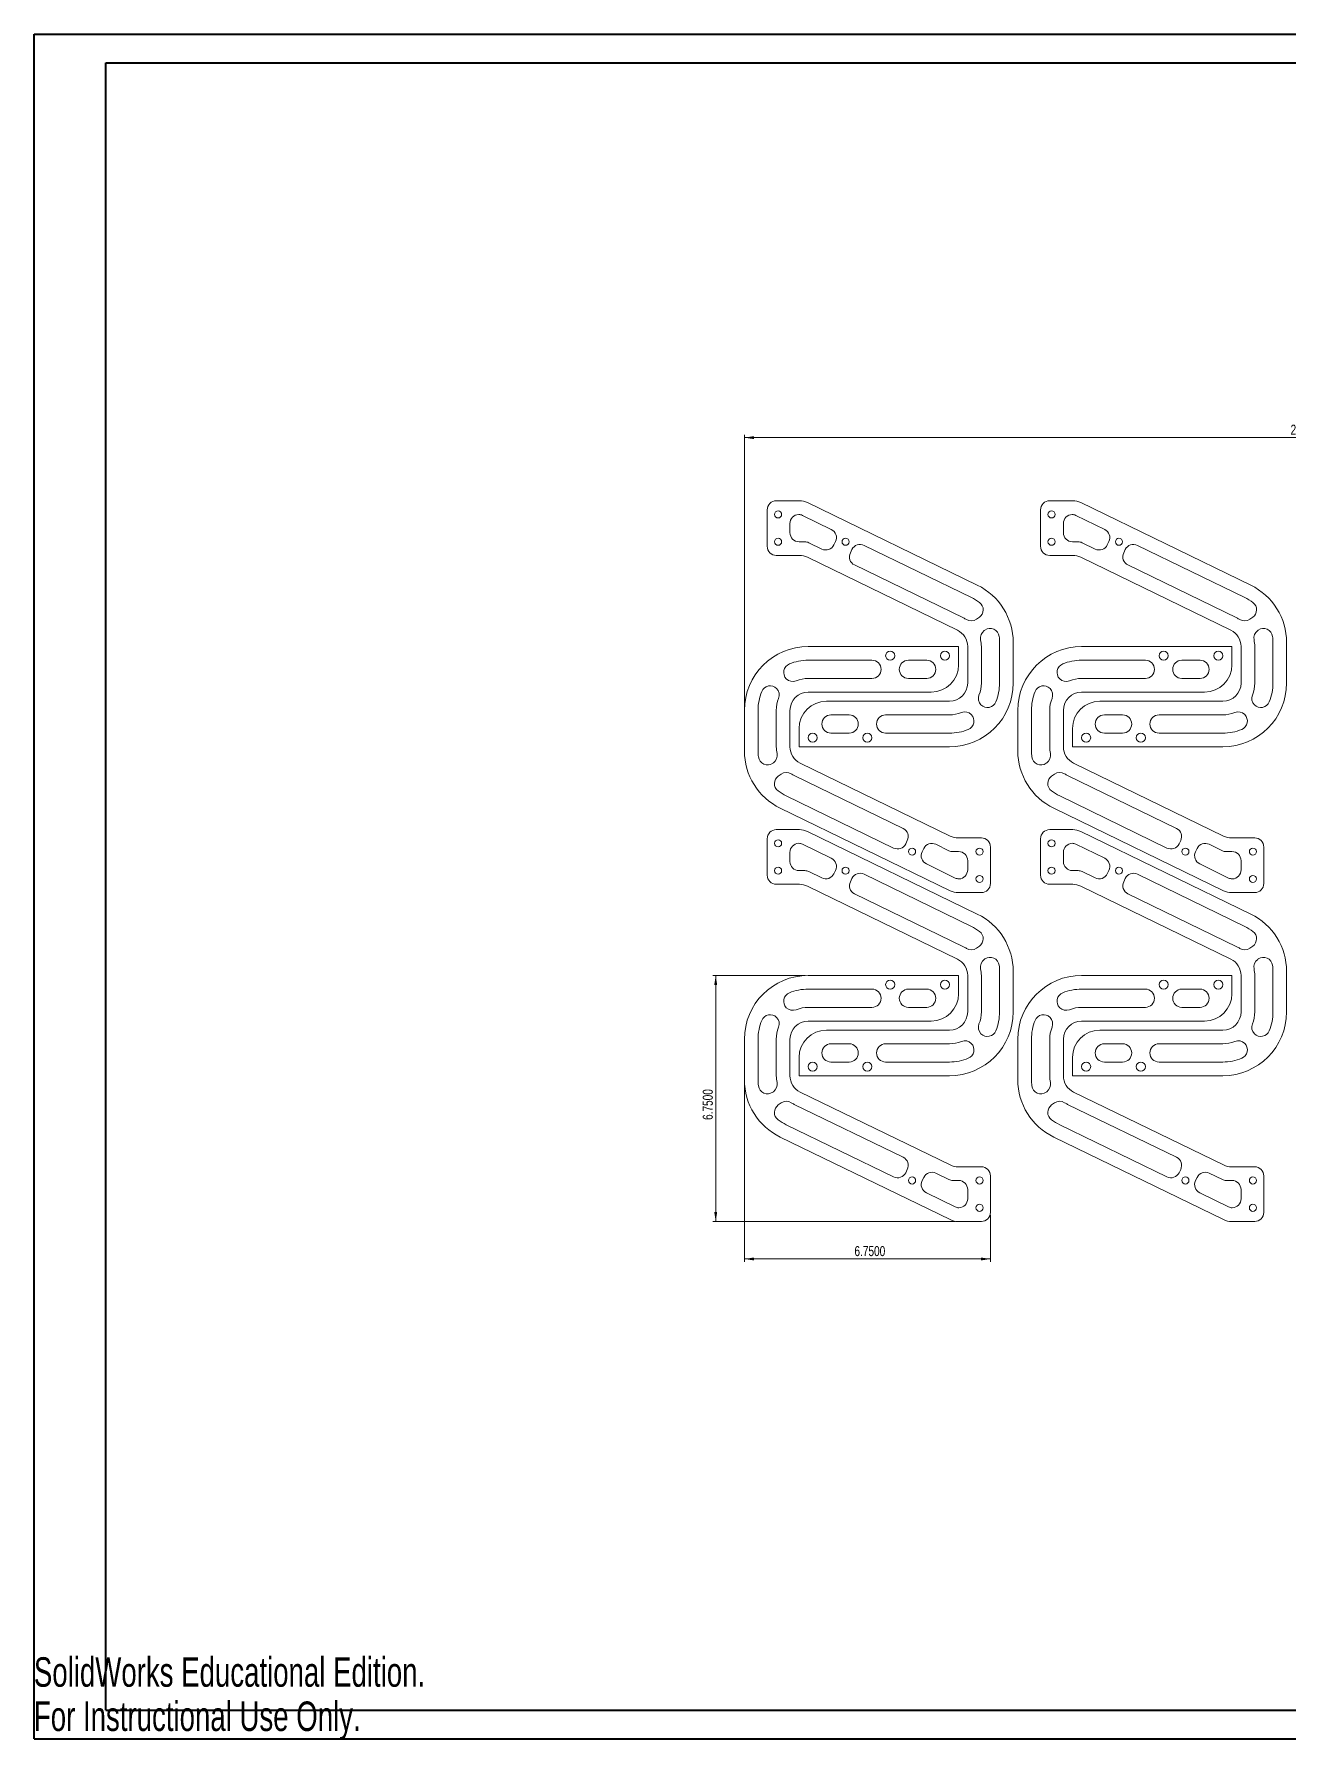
# Model space of a CAD drawing. Header units: inches. Extents: x 0 to 33.1, y 0 to 23.4.
# Drawn here: x 0 to 17.22, y -0.01 to 23.39 of the extents above; entities that cross this region are included whole.
import ezdxf

# ---------------------------------------------------------------- set-up
doc = ezdxf.new("R2010")
doc.units = ezdxf.units.IN
doc.header["$MEASUREMENT"] = 0
doc.styles.add('SLDTEXTSTYLE0', font='TXT', dxfattribs={"width": 0.75})
doc.styles.add('SLDTEXTSTYLE2', font='TXT', dxfattribs={"width": 0.7})
doc.dimstyles.new('SLDDIMSTYLE0', dxfattribs={"dimtxt": 0.137795, "dimasz": 0.13, "dimexe": 0, "dimexo": 0.0625, "dimgap": 0.034449, "dimtad": 1, "dimdec": 4, "dimlfac": 2, "dimrnd": 1e-09, "dimzin": 4, "dimdsep": 46, "dimtxsty": 'SLDTEXTSTYLE0', "dimsah": 1, "dimcen": 0.09, "dimadec": 0, "dimazin": 1, "dimtfac": 1, "dimtdec": 4, "dimtofl": 0, "dimtmove": 0, "dimatfit": 3, "dimfxl": 1, "dimfrac": 2, "dimtolj": 1, "dimtzin": 12, "dimarcsym": 0})

# ---------------------------------------------------------------- blocks, each defined once
blk = doc.blocks.new('_D')
at = {"color": 7, "linetype": 'Continuous', "lineweight": 0}
for p, q in [((9.747, 9.012), (9.747, 6.552)), ((13.122, 7.192), (13.122, 6.552)), ((9.747, 6.592), (13.122, 6.592))]:
    blk.add_line(p, q, dxfattribs=at)
for points in [[(9.747, 6.592), (9.877, 6.572), (9.877, 6.612)], [(13.122, 6.592), (12.992, 6.612), (12.992, 6.572)]]:
    blk.add_solid(points, dxfattribs=at)
at = {"color": 7, "linetype": 'Continuous', "lineweight": 0, "insert": (11.256, 6.769, -3.036), "char_height": 0.1378, "attachment_point": 1, "style": 'SLDTEXTSTYLE0'}
blk.add_mtext('6.7500', dxfattribs=at)
blk = doc.blocks.new('_D_1')
at = {"color": 7, "linetype": 'Continuous', "lineweight": 0}
for p, q in [((10.582, 10.481), (9.314, 10.481)), ((9.353, 7.106), (9.353, 10.481)), ((12.64, 7.106), (9.314, 7.106))]:
    blk.add_line(p, q, dxfattribs=at)
for points in [[(9.353, 10.481), (9.333, 10.351), (9.373, 10.351)], [(9.353, 7.106), (9.373, 7.236), (9.333, 7.236)]]:
    blk.add_solid(points, dxfattribs=at)
at = {"color": 7, "linetype": 'Continuous', "lineweight": 0, "insert": (9.175, 8.499, -3.036), "char_height": 0.1378, "attachment_point": 1, "rotation": 90, "style": 'SLDTEXTSTYLE0'}
blk.add_mtext('6.7500', dxfattribs=at)
blk = doc.blocks.new('_D_2')
at = {"color": 7, "linetype": 'Continuous', "lineweight": 0}
for p, q in [((9.747, 14.157), (9.747, 17.898)), ((9.747, 17.859), (24.684, 17.859)), ((24.684, 15.087), (24.684, 17.898))]:
    blk.add_line(p, q, dxfattribs=at)
for points in [[(9.747, 17.859), (9.877, 17.839), (9.877, 17.879)], [(24.684, 17.859), (24.554, 17.879), (24.554, 17.839)]]:
    blk.add_solid(points, dxfattribs=at)
at = {"color": 7, "linetype": 'Continuous', "lineweight": 0, "insert": (17.239, 18.037, -3.036), "char_height": 0.1378, "attachment_point": 1, "style": 'SLDTEXTSTYLE0'}
blk.add_mtext('29.8750', dxfattribs=at)

msp = doc.modelspace()

# ---------------------------------------------------------------- linework, layer by layer
at = {"color": 7, "linetype": 'Continuous', "lineweight": 40}
for p, q in [((0.003104, 0.008456), (0.003104, 23.394283)), ((0.003104, 23.394283), (33.11334, 23.394283)), ((0.987356, 0.402157), (0.987356, 23.000582)), ((0.987356, 23.000582), (32.71964, 23.000582)), ((0.987356, 0.402157), (32.71964, 0.402157)), ((0.003104, 0.008456), (33.11334, 0.008456))]:
    msp.add_line(p, q, dxfattribs=at)
at = {"color": 7, "linetype": 'Continuous', "lineweight": 15}
for p, q in [((10.059265, 16.867812), (10.059265, 16.367812)), ((10.501731, 16.992811), (10.184265, 16.992811)), ((12.94175, 15.83488), (10.611012, 16.967662)), ((13.809265, 16.867812), (13.809265, 16.367812)), ((14.251731, 16.992811), (13.934265, 16.992811)), ((16.69175, 15.83488), (14.361012, 16.967662)), ((10.371765, 16.680312), (10.371765, 16.555312)), ((10.938731, 16.599912), (10.541988, 16.792737)), ((14.121765, 16.680312), (14.121765, 16.555312)), ((14.688731, 16.599912), (14.291988, 16.792737)), ((10.496765, 16.430312), (10.573649, 16.430312)), ((10.62829, 16.417737), (10.80779, 16.330496)), ((10.974856, 16.388281), (10.996516, 16.432846)), ((12.859789, 15.666243), (11.388431, 16.381349)), ((14.246765, 16.430312), (14.323649, 16.430312)), ((14.378289, 16.417737), (14.55779, 16.330496)), ((14.724856, 16.388281), (14.746516, 16.432846)), ((16.609789, 15.666243), (15.138431, 16.381349)), ((10.184265, 16.242812), (10.501731, 16.242812)), ((10.611012, 16.217662), (12.668547, 15.217662)), ((11.221366, 16.323565), (11.199706, 16.278999)), ((13.934265, 16.242812), (14.251731, 16.242812)), ((14.361012, 16.217662), (16.418546, 15.217662)), ((14.971366, 16.323565), (14.949706, 16.278999)), ((11.25749, 16.111934), (12.750508, 15.3863)), ((15.00749, 16.111934), (16.500508, 15.3863)), ((12.93002, 15.366824), (12.969677, 15.394587)), ((13.045859, 15.219039), (13.037555, 15.213226)), ((16.68002, 15.366824), (16.719677, 15.394587)), ((16.795859, 15.219039), (16.787556, 15.213226)), ((12.684265, 14.992812), (10.621765, 14.992812)), ((12.684265, 14.742812), (12.684265, 14.992812)), ((12.809265, 14.992812), (12.809265, 14.492812)), ((12.996765, 14.992812), (12.996765, 14.492812)), ((13.246765, 14.492812), (13.246765, 15.047905)), ((13.434265, 14.492812), (13.434265, 15.047905)), ((16.434265, 14.992812), (14.371765, 14.992812)), ((16.434265, 14.742812), (16.434265, 14.992812)), ((16.559265, 14.992812), (16.559265, 14.492812)), ((16.746765, 14.992812), (16.746765, 14.492812)), ((16.996765, 14.492812), (16.996765, 15.047905)), ((17.184265, 14.492812), (17.184265, 15.047905)), ((11.496765, 14.805312), (10.621765, 14.805312)), ((12.246765, 14.805312), (11.996765, 14.805312)), ((15.246765, 14.805312), (14.371765, 14.805312)), ((15.996765, 14.805312), (15.746765, 14.805312)), ((10.621765, 14.555312), (11.496765, 14.555312)), ((11.996765, 14.555312), (12.246765, 14.555312)), ((14.371765, 14.555312), (15.246765, 14.555312)), ((15.746765, 14.555312), (15.996765, 14.555312)), ((10.621765, 14.367812), (12.309265, 14.367812)), ((14.371765, 14.367812), (16.059265, 14.367812)), ((9.746765, 14.117812), (9.746765, 13.562719)), ((9.934265, 14.117812), (9.934265, 13.562719)), ((10.184265, 13.617812), (10.184265, 14.117812)), ((10.371765, 13.617812), (10.371765, 14.117812)), ((12.559265, 14.242812), (10.871765, 14.242812)), ((11.184265, 14.055312), (10.934265, 14.055312)), ((12.559265, 14.055312), (11.684265, 14.055312)), ((13.496765, 14.117812), (13.496765, 13.562719)), ((13.684265, 14.117812), (13.684265, 13.562719)), ((13.934265, 13.617812), (13.934265, 14.117812)), ((14.121765, 13.617812), (14.121765, 14.117812)), ((16.309265, 14.242812), (14.621765, 14.242812)), ((14.934265, 14.055312), (14.684265, 14.055312)), ((16.309265, 14.055312), (15.434265, 14.055312)), ((10.496765, 13.867812), (10.496765, 13.617812)), ((14.246765, 13.867812), (14.246765, 13.617812)), ((10.496765, 13.617812), (12.559265, 13.617812)), ((10.934265, 13.805312), (11.184265, 13.805312)), ((11.684265, 13.805312), (12.559265, 13.805312)), ((14.246765, 13.617812), (16.309265, 13.617812)), ((14.684265, 13.805312), (14.934265, 13.805312)), ((15.434265, 13.805312), (16.309265, 13.805312)), ((10.135171, 13.391585), (10.143475, 13.397398)), ((12.570018, 12.392962), (10.512484, 13.392962)), ((13.885171, 13.391585), (13.893475, 13.397398)), ((16.320019, 12.392962), (14.262484, 13.392962)), ((10.25101, 13.2438), (10.211354, 13.216036)), ((11.92354, 12.49869), (10.430523, 13.224324)), ((14.00101, 13.2438), (13.961354, 13.216036)), ((15.67354, 12.49869), (14.180523, 13.224324)), ((10.321242, 12.944381), (11.792599, 12.229274)), ((14.071242, 12.944381), (15.542599, 12.229274)), ((10.239281, 12.775743), (12.570018, 11.642962)), ((13.989281, 12.775743), (16.320019, 11.642962)), ((10.501731, 12.481244), (10.184265, 12.481244)), ((12.94175, 11.323312), (10.611012, 12.456094)), ((14.251731, 12.481244), (13.934265, 12.481244)), ((16.69175, 11.323312), (14.361012, 12.456094)), ((10.059265, 12.356244), (10.059265, 11.856244)), ((10.371765, 12.168744), (10.371765, 12.043744)), ((10.938731, 12.088344), (10.541988, 12.281169)), ((11.959665, 12.287059), (11.981324, 12.331624)), ((12.206175, 12.222343), (12.184515, 12.177777)), ((12.552741, 12.192887), (12.37324, 12.280127)), ((12.684265, 12.180312), (12.607382, 12.180312)), ((12.996765, 12.367812), (12.6793, 12.367812)), ((13.121765, 11.742812), (13.121765, 12.242812)), ((13.809265, 12.356244), (13.809265, 11.856244)), ((14.121765, 12.168744), (14.121765, 12.043744)), ((14.688731, 12.088344), (14.291988, 12.281169)), ((15.709665, 12.287059), (15.731324, 12.331624)), ((15.956175, 12.222343), (15.934515, 12.177777)), ((16.302741, 12.192887), (16.12324, 12.280127)), ((16.434265, 12.180312), (16.357381, 12.180312)), ((16.746765, 12.367812), (16.4293, 12.367812)), ((16.871765, 11.742812), (16.871765, 12.242812)), ((12.242299, 12.010711), (12.639043, 11.817887)), ((12.809265, 11.930312), (12.809265, 12.055312)), ((15.992299, 12.010711), (16.389043, 11.817887)), ((16.559265, 11.930312), (16.559265, 12.055312)), ((10.184265, 11.731244), (10.501731, 11.731244)), ((10.496765, 11.918744), (10.573649, 11.918744)), ((10.611012, 11.706094), (12.668547, 10.706094)), ((10.62829, 11.906169), (10.80779, 11.818928)), ((10.974856, 11.876713), (10.996516, 11.921278)), ((11.221366, 11.811997), (11.199706, 11.767431)), ((12.859789, 11.154674), (11.388431, 11.869781)), ((13.934265, 11.731244), (14.251731, 11.731244)), ((14.246765, 11.918744), (14.323649, 11.918744)), ((14.361012, 11.706094), (16.418546, 10.706094)), ((14.378289, 11.906169), (14.55779, 11.818928)), ((14.724856, 11.876713), (14.746516, 11.921278)), ((14.971366, 11.811997), (14.949706, 11.767431)), ((16.609789, 11.154674), (15.138431, 11.869781)), ((11.25749, 11.600365), (12.750508, 10.874731)), ((12.6793, 11.617812), (12.996765, 11.617812)), ((15.00749, 11.600365), (16.500508, 10.874731)), ((16.4293, 11.617812), (16.746765, 11.617812)), ((12.93002, 10.855255), (12.969677, 10.883019)), ((16.68002, 10.855255), (16.719677, 10.883019)), ((13.045859, 10.707471), (13.037555, 10.701657)), ((13.246765, 9.981244), (13.246765, 10.536337)), ((13.434265, 9.981244), (13.434265, 10.536337)), ((16.795859, 10.707471), (16.787556, 10.701657)), ((16.996765, 9.981244), (16.996765, 10.536337)), ((17.184265, 9.981244), (17.184265, 10.536337)), ((12.684265, 10.481244), (10.621765, 10.481244)), ((12.684265, 10.231244), (12.684265, 10.481244)), ((12.809265, 10.481244), (12.809265, 9.981244)), ((12.996765, 10.481244), (12.996765, 9.981244)), ((16.434265, 10.481244), (14.371765, 10.481244)), ((16.434265, 10.231244), (16.434265, 10.481244)), ((16.559265, 10.481244), (16.559265, 9.981244)), ((16.746765, 10.481244), (16.746765, 9.981244)), ((11.496765, 10.293744), (10.621765, 10.293744)), ((12.246765, 10.293744), (11.996765, 10.293744)), ((15.246765, 10.293744), (14.371765, 10.293744)), ((15.996765, 10.293744), (15.746765, 10.293744)), ((10.621765, 10.043744), (11.496765, 10.043744)), ((10.621765, 9.856244), (12.309265, 9.856244)), ((11.996765, 10.043744), (12.246765, 10.043744)), ((14.371765, 10.043744), (15.246765, 10.043744)), ((14.371765, 9.856244), (16.059265, 9.856244)), ((15.746765, 10.043744), (15.996765, 10.043744)), ((9.746765, 9.606244), (9.746765, 9.051151)), ((9.934265, 9.606244), (9.934265, 9.051151)), ((10.184265, 9.106244), (10.184265, 9.606244)), ((10.371765, 9.106244), (10.371765, 9.606244)), ((12.559265, 9.731244), (10.871765, 9.731244)), ((13.496765, 9.606244), (13.496765, 9.051151)), ((13.684265, 9.606244), (13.684265, 9.051151)), ((13.934265, 9.106244), (13.934265, 9.606244)), ((14.121765, 9.106244), (14.121765, 9.606244)), ((16.309265, 9.731244), (14.621765, 9.731244)), ((11.184265, 9.543744), (10.934265, 9.543744)), ((12.559265, 9.543744), (11.684265, 9.543744)), ((14.934265, 9.543744), (14.684265, 9.543744)), ((16.309265, 9.543744), (15.434265, 9.543744)), ((10.496765, 9.356244), (10.496765, 9.106244)), ((10.934265, 9.293744), (11.184265, 9.293744)), ((11.684265, 9.293744), (12.559265, 9.293744)), ((14.246765, 9.356244), (14.246765, 9.106244)), ((14.684265, 9.293744), (14.934265, 9.293744)), ((15.434265, 9.293744), (16.309265, 9.293744)), ((10.496765, 9.106244), (12.559265, 9.106244)), ((14.246765, 9.106244), (16.309265, 9.106244)), ((10.135171, 8.880017), (10.143475, 8.88583)), ((10.25101, 8.732232), (10.211354, 8.704468)), ((11.92354, 7.987122), (10.430523, 8.712756)), ((12.570018, 7.881394), (10.512484, 8.881394)), ((13.885171, 8.880017), (13.893475, 8.88583)), ((14.00101, 8.732232), (13.961354, 8.704468)), ((15.67354, 7.987122), (14.180523, 8.712756)), ((16.320019, 7.881394), (14.262484, 8.881394)), ((10.321242, 8.432813), (11.792599, 7.717706)), ((14.071242, 8.432813), (15.542599, 7.717706)), ((10.239281, 8.264176), (12.570018, 7.131394)), ((13.989281, 8.264176), (16.320019, 7.131394)), ((11.959665, 7.77549), (11.981324, 7.820056)), ((12.552741, 7.681319), (12.37324, 7.768559)), ((12.996765, 7.856244), (12.6793, 7.856244)), ((13.121765, 7.231244), (13.121765, 7.731244)), ((15.709665, 7.77549), (15.731324, 7.820056)), ((16.302741, 7.681319), (16.12324, 7.768559)), ((16.746765, 7.856244), (16.4293, 7.856244)), ((16.871765, 7.231244), (16.871765, 7.731244)), ((12.206175, 7.710775), (12.184515, 7.666209)), ((12.242299, 7.499143), (12.639043, 7.306319)), ((12.684265, 7.668744), (12.607382, 7.668744)), ((12.809265, 7.418744), (12.809265, 7.543744)), ((15.956175, 7.710775), (15.934515, 7.666209)), ((15.992299, 7.499143), (16.389043, 7.306319)), ((16.434265, 7.668744), (16.357381, 7.668744)), ((16.559265, 7.418744), (16.559265, 7.543744)), ((12.6793, 7.106244), (12.996765, 7.106244)), ((16.4293, 7.106244), (16.746765, 7.106244))]:
    msp.add_line(p, q, dxfattribs=at)
for centre, radius in [((10.209265, 16.805312), 0.048375), ((13.959265, 16.805312), 0.048375), ((10.209265, 16.430312), 0.048375), ((11.134265, 16.430312), 0.048375), ((13.959265, 16.430312), 0.048375), ((14.884265, 16.430312), 0.048375), ((11.746765, 14.867812), 0.0625), ((12.496765, 14.867812), 0.0625), ((15.496765, 14.867812), 0.0625), ((16.246765, 14.867812), 0.0625), ((10.684265, 13.742812), 0.0625), ((11.434265, 13.742812), 0.0625), ((14.434265, 13.742812), 0.0625), ((15.184265, 13.742812), 0.0625), ((10.209265, 12.293744), 0.048375), ((12.046765, 12.180312), 0.048375), ((12.971765, 12.180312), 0.048375), ((13.959265, 12.293744), 0.048375), ((15.796765, 12.180312), 0.048375), ((16.721765, 12.180312), 0.048375), ((10.209265, 11.918744), 0.048375), ((11.134265, 11.918744), 0.048375), ((13.959265, 11.918744), 0.048375), ((14.884265, 11.918744), 0.048375), ((12.971765, 11.805312), 0.048375), ((16.721765, 11.805312), 0.048375), ((11.746765, 10.356244), 0.0625), ((12.496765, 10.356244), 0.0625), ((15.496765, 10.356244), 0.0625), ((16.246765, 10.356244), 0.0625), ((10.684265, 9.231244), 0.0625), ((11.434265, 9.231244), 0.0625), ((14.434265, 9.231244), 0.0625), ((15.184265, 9.231244), 0.0625), ((12.046765, 7.668744), 0.048375), ((12.971765, 7.668744), 0.048375), ((15.796765, 7.668744), 0.048375), ((16.721765, 7.668744), 0.048375), ((12.971765, 7.293744), 0.048375), ((16.721765, 7.293744), 0.048375)]:
    msp.add_circle(centre, radius, dxfattribs=at)
for centre, radius, start, end in [((10.184265, 16.867812), 0.125, 90, 180), ((10.501731, 16.742812), 0.25, 64.0793885, 90), ((13.934265, 16.867812), 0.125, 90, 180), ((14.251731, 16.742812), 0.25, 64.0793885, 90), ((10.496765, 16.680312), 0.125, 92.1590282, 180), ((10.487347, 16.680312), 0.125, 64.0793885, 87.8409718), ((14.246765, 16.680312), 0.125, 92.1590282, 180), ((14.237347, 16.680312), 0.125, 64.0793885, 87.8409718), ((10.496765, 16.555312), 0.125, 180, 270), ((10.573649, 16.305312), 0.125, 64.0793885, 90), ((10.862431, 16.442921), 0.125, 244.0793885, 334.0793885), ((10.884091, 16.487487), 0.125, 334.0793885, 64.0793885), ((11.333791, 16.268924), 0.125, 64.0793885, 154.0793885), ((14.246765, 16.555312), 0.125, 180, 270), ((14.323649, 16.305312), 0.125, 64.0793885, 90), ((14.612431, 16.442921), 0.125, 244.0793885, 334.0793885), ((14.634091, 16.487487), 0.125, 334.0793885, 64.0793885), ((15.083791, 16.268924), 0.125, 64.0793885, 154.0793885), ((10.184265, 16.367812), 0.125, 180, 270), ((10.501731, 15.992812), 0.25, 64.0793885, 90), ((11.312131, 16.224359), 0.125, 154.0793885, 244.0793885), ((13.934265, 16.367812), 0.125, 180, 270), ((14.251731, 15.992812), 0.25, 64.0793885, 90), ((15.062131, 16.224359), 0.125, 154.0793885, 244.0793885), ((12.559265, 15.047905), 0.875, 0, 64.0793885), ((16.309265, 15.047905), 0.875, 0, 64.0793885), ((12.559265, 15.047905), 0.6875, 52.9744612, 64.0793885), ((12.897986, 15.496986), 0.125, 304.9962501, 52.9744612), ((16.309265, 15.047905), 0.6875, 52.9744612, 64.0793885), ((16.647986, 15.496986), 0.125, 304.9962501, 52.9744612), ((12.559265, 14.992812), 0.25, 0, 64.0793885), ((12.559265, 14.992812), 0.4375, 57.8816306, 64.0793885), ((12.85833, 15.469222), 0.125, 237.8816306, 304.9962501), ((13.109246, 15.110827), 0.125, 124.9962501, 192.1108697), ((13.11755, 15.11664), 0.125, 7.0189002, 124.9962501), ((16.309265, 14.992812), 0.25, 0, 64.0793885), ((16.309265, 14.992812), 0.4375, 57.8816306, 64.0793885), ((16.60833, 15.469222), 0.125, 237.8816306, 304.9962501), ((16.859246, 15.110827), 0.125, 124.9962501, 192.1108697), ((16.86755, 15.11664), 0.125, 7.0189002, 124.9962501), ((10.621765, 14.117812), 0.875, 90, 180), ((12.559265, 14.992812), 0.4375, 0, 12.1108697), ((12.559265, 15.047905), 0.6875, 0, 7.0189002), ((14.371765, 14.117812), 0.875, 90, 180), ((16.309265, 14.992812), 0.4375, 0, 12.1108697), ((16.309265, 15.047905), 0.6875, 0, 7.0189002), ((10.410006, 14.63893), 0.125, 112.1146195, 225), ((10.621765, 14.117812), 0.6875, 90, 112.1146195), ((11.496765, 14.680312), 0.125, 0, 90), ((11.996765, 14.680312), 0.125, 90, 180), ((12.246765, 14.680312), 0.125, 0, 90), ((12.309265, 14.742812), 0.375, 270, 0), ((14.160006, 14.63893), 0.125, 112.1146195, 225), ((14.371765, 14.117812), 0.6875, 90, 112.1146195), ((15.246765, 14.680312), 0.125, 0, 90), ((15.746765, 14.680312), 0.125, 90, 180), ((15.996765, 14.680312), 0.125, 0, 90), ((16.059265, 14.742812), 0.375, 270, 0), ((10.410006, 14.63893), 0.125, 225, 292.1146195), ((10.621765, 14.117812), 0.4375, 90, 112.1146195), ((11.496765, 14.680312), 0.125, 270, 0), ((11.996765, 14.680312), 0.125, 180, 270), ((12.246765, 14.680312), 0.125, 270, 0), ((14.160006, 14.63893), 0.125, 225, 292.1146195), ((14.371765, 14.117812), 0.4375, 90, 112.1146195), ((15.246765, 14.680312), 0.125, 270, 0), ((15.746765, 14.680312), 0.125, 180, 270), ((15.996765, 14.680312), 0.125, 270, 0), ((10.621765, 14.117812), 0.6875, 157.8853805, 180), ((10.100647, 14.329571), 0.125, 45, 157.8853805), ((10.621765, 14.117812), 0.4375, 157.8853805, 180), ((10.100647, 14.329571), 0.125, 337.8853805, 45), ((10.621765, 14.117812), 0.25, 90, 180), ((12.559265, 14.492812), 0.875, 270, 0), ((12.559265, 14.492812), 0.25, 270, 0), ((13.080384, 14.281053), 0.125, 157.8853805, 225), ((12.559265, 14.492812), 0.4375, 337.8853805, 0), ((12.559265, 14.492812), 0.6875, 337.8853805, 0), ((14.371765, 14.117812), 0.6875, 157.8853805, 180), ((13.850647, 14.329571), 0.125, 45, 157.8853805), ((14.371765, 14.117812), 0.4375, 157.8853805, 180), ((13.850647, 14.329571), 0.125, 337.8853805, 45), ((14.371765, 14.117812), 0.25, 90, 180), ((16.309265, 14.492812), 0.875, 270, 0), ((16.309265, 14.492812), 0.25, 270, 0), ((16.830384, 14.281053), 0.125, 157.8853805, 225), ((16.309265, 14.492812), 0.4375, 337.8853805, 0), ((16.309265, 14.492812), 0.6875, 337.8853805, 0), ((10.871765, 13.867812), 0.375, 90, 180), ((10.934265, 13.930312), 0.125, 90, 180), ((11.184265, 13.930312), 0.125, 0, 90), ((11.684265, 13.930312), 0.125, 90, 180), ((12.559265, 14.492812), 0.4375, 270, 292.1146195), ((12.771024, 13.971694), 0.125, 45, 112.1146195), ((12.771024, 13.971694), 0.125, 292.1146195, 45), ((13.080384, 14.281053), 0.125, 225, 337.8853805), ((14.621765, 13.867812), 0.375, 90, 180), ((14.684265, 13.930312), 0.125, 90, 180), ((14.934265, 13.930312), 0.125, 0, 90), ((15.434265, 13.930312), 0.125, 90, 180), ((16.309265, 14.492812), 0.4375, 270, 292.1146195), ((16.521024, 13.971694), 0.125, 45, 112.1146195), ((16.521024, 13.971694), 0.125, 292.1146195, 45), ((16.830384, 14.281053), 0.125, 225, 337.8853805), ((10.934265, 13.930312), 0.125, 180, 270), ((11.184265, 13.930312), 0.125, 270, 0), ((11.684265, 13.930312), 0.125, 180, 270), ((12.559265, 14.492812), 0.6875, 270, 292.1146195), ((14.684265, 13.930312), 0.125, 180, 270), ((14.934265, 13.930312), 0.125, 270, 0), ((15.434265, 13.930312), 0.125, 180, 270), ((16.309265, 14.492812), 0.6875, 270, 292.1146195), ((10.621765, 13.617812), 0.4375, 180, 192.1108697), ((10.621765, 13.617812), 0.25, 180, 244.0793885), ((14.371765, 13.617812), 0.4375, 180, 192.1108697), ((14.371765, 13.617812), 0.25, 180, 244.0793885), ((10.621765, 13.562719), 0.875, 180, 244.0793885), ((10.621765, 13.562719), 0.6875, 180, 187.0189002), ((10.063481, 13.493984), 0.125, 187.0189002, 304.9962501), ((10.071785, 13.499797), 0.125, 304.9962501, 12.1108697), ((14.371765, 13.562719), 0.875, 180, 244.0793885), ((14.371765, 13.562719), 0.6875, 180, 187.0189002), ((13.813481, 13.493984), 0.125, 187.0189002, 304.9962501), ((13.821785, 13.499797), 0.125, 304.9962501, 12.1108697), ((10.283044, 13.113638), 0.125, 124.9962501, 232.9744612), ((10.322701, 13.141402), 0.125, 57.8816306, 124.9962501), ((10.621765, 13.617812), 0.4375, 237.8816306, 244.0793885), ((14.033044, 13.113638), 0.125, 124.9962501, 232.9744612), ((14.072701, 13.141402), 0.125, 57.8816306, 124.9962501), ((14.371765, 13.617812), 0.4375, 237.8816306, 244.0793885), ((10.621765, 13.562719), 0.6875, 232.9744612, 244.0793885), ((14.371765, 13.562719), 0.6875, 232.9744612, 244.0793885), ((10.184265, 12.356244), 0.125, 90, 180), ((10.501731, 12.231244), 0.25, 64.0793885, 90), ((11.868899, 12.386265), 0.125, 334.0793885, 64.0793885), ((13.934265, 12.356244), 0.125, 90, 180), ((14.251731, 12.231244), 0.25, 64.0793885, 90), ((15.618899, 12.386265), 0.125, 334.0793885, 64.0793885), ((10.496765, 12.168744), 0.125, 92.1590282, 180), ((10.487347, 12.168744), 0.125, 64.0793885, 87.8409718), ((11.84724, 12.341699), 0.125, 244.0793885, 334.0793885), ((12.29694, 12.123137), 0.125, 154.0793885, 244.0793885), ((12.3186, 12.167702), 0.125, 64.0793885, 154.0793885), ((12.607382, 12.305312), 0.125, 244.0793885, 270), ((12.6793, 12.617812), 0.25, 244.0793885, 270), ((12.684265, 12.055312), 0.125, 0, 90), ((12.996765, 12.242812), 0.125, 0, 90), ((14.246765, 12.168744), 0.125, 92.1590282, 180), ((14.237347, 12.168744), 0.125, 64.0793885, 87.8409718), ((15.59724, 12.341699), 0.125, 244.0793885, 334.0793885), ((16.04694, 12.123137), 0.125, 154.0793885, 244.0793885), ((16.0686, 12.167702), 0.125, 64.0793885, 154.0793885), ((16.357382, 12.305312), 0.125, 244.0793885, 270), ((16.4293, 12.617812), 0.25, 244.0793885, 270), ((16.434265, 12.055312), 0.125, 0, 90), ((16.746765, 12.242812), 0.125, 0, 90), ((10.496765, 12.043744), 0.125, 180, 270), ((10.884091, 11.975919), 0.125, 334.0793885, 64.0793885), ((14.246765, 12.043744), 0.125, 180, 270), ((14.634091, 11.975919), 0.125, 334.0793885, 64.0793885), ((10.184265, 11.856244), 0.125, 180, 270), ((10.501731, 11.481244), 0.25, 64.0793885, 90), ((10.573649, 11.793744), 0.125, 64.0793885, 90), ((10.862431, 11.931353), 0.125, 244.0793885, 334.0793885), ((11.312131, 11.712791), 0.125, 154.0793885, 244.0793885), ((11.333791, 11.757356), 0.125, 64.0793885, 154.0793885), ((12.693684, 11.930312), 0.125, 244.0793885, 267.8409718), ((12.684265, 11.930312), 0.125, 272.1590282, 0), ((12.996765, 11.742812), 0.125, 270, 0), ((13.934265, 11.856244), 0.125, 180, 270), ((14.251731, 11.481244), 0.25, 64.0793885, 90), ((14.323649, 11.793744), 0.125, 64.0793885, 90), ((14.612431, 11.931353), 0.125, 244.0793885, 334.0793885), ((15.062131, 11.712791), 0.125, 154.0793885, 244.0793885), ((15.083791, 11.757356), 0.125, 64.0793885, 154.0793885), ((16.443684, 11.930312), 0.125, 244.0793885, 267.8409718), ((16.434265, 11.930312), 0.125, 272.1590282, 0), ((16.746765, 11.742812), 0.125, 270, 0), ((12.6793, 11.867812), 0.25, 244.0793885, 270), ((16.4293, 11.867812), 0.25, 244.0793885, 270), ((12.559265, 10.536336), 0.875, 0, 64.0793885), ((16.309265, 10.536336), 0.875, 0, 64.0793885), ((12.559265, 10.536336), 0.6875, 52.9744612, 64.0793885), ((12.897986, 10.985418), 0.125, 304.9962501, 52.9744612), ((16.309265, 10.536336), 0.6875, 52.9744612, 64.0793885), ((16.647986, 10.985418), 0.125, 304.9962501, 52.9744612), ((12.559265, 10.481244), 0.4375, 57.8816306, 64.0793885), ((12.85833, 10.957654), 0.125, 237.8816306, 304.9962501), ((16.309265, 10.481244), 0.4375, 57.8816306, 64.0793885), ((16.60833, 10.957654), 0.125, 237.8816306, 304.9962501), ((12.559265, 10.481244), 0.25, 0, 64.0793885), ((13.109246, 10.599259), 0.125, 124.9962501, 192.1108697), ((12.559265, 10.481244), 0.4375, 0, 12.1108697), ((13.11755, 10.605072), 0.125, 7.0189002, 124.9962501), ((12.559265, 10.536336), 0.6875, 0, 7.0189002), ((16.309265, 10.481244), 0.25, 0, 64.0793885), ((16.859246, 10.599259), 0.125, 124.9962501, 192.1108697), ((16.309265, 10.481244), 0.4375, 0, 12.1108697), ((16.86755, 10.605072), 0.125, 7.0189002, 124.9962501), ((16.309265, 10.536336), 0.6875, 0, 7.0189002), ((10.621765, 9.606244), 0.875, 90, 180), ((14.371765, 9.606244), 0.875, 90, 180), ((10.410006, 10.127362), 0.125, 112.1146195, 225), ((10.621765, 9.606244), 0.6875, 90, 112.1146195), ((11.496765, 10.168744), 0.125, 0, 90), ((11.496765, 10.168744), 0.125, 270, 0), ((11.996765, 10.168744), 0.125, 90, 180), ((11.996765, 10.168744), 0.125, 180, 270), ((12.246765, 10.168744), 0.125, 0, 90), ((12.246765, 10.168744), 0.125, 270, 0), ((12.309265, 10.231244), 0.375, 270, 0), ((14.160006, 10.127362), 0.125, 112.1146195, 225), ((14.371765, 9.606244), 0.6875, 90, 112.1146195), ((15.246765, 10.168744), 0.125, 0, 90), ((15.246765, 10.168744), 0.125, 270, 0), ((15.746765, 10.168744), 0.125, 90, 180), ((15.746765, 10.168744), 0.125, 180, 270), ((15.996765, 10.168744), 0.125, 0, 90), ((15.996765, 10.168744), 0.125, 270, 0), ((16.059265, 10.231244), 0.375, 270, 0), ((10.621765, 9.606244), 0.6875, 157.8853805, 180), ((10.100647, 9.818003), 0.125, 45, 157.8853805), ((10.100647, 9.818003), 0.125, 337.8853805, 45), ((10.410006, 10.127362), 0.125, 225, 292.1146195), ((10.621765, 9.606244), 0.25, 90, 180), ((10.621765, 9.606244), 0.4375, 90, 112.1146195), ((12.559265, 9.981244), 0.25, 270, 0), ((12.559265, 9.981244), 0.875, 270, 0), ((12.559265, 9.981244), 0.4375, 337.8853805, 0), ((12.559265, 9.981244), 0.6875, 337.8853805, 0), ((14.371765, 9.606244), 0.6875, 157.8853805, 180), ((13.850647, 9.818003), 0.125, 45, 157.8853805), ((13.850647, 9.818003), 0.125, 337.8853805, 45), ((14.160006, 10.127362), 0.125, 225, 292.1146195), ((14.371765, 9.606244), 0.25, 90, 180), ((14.371765, 9.606244), 0.4375, 90, 112.1146195), ((16.309265, 9.981244), 0.25, 270, 0), ((16.309265, 9.981244), 0.875, 270, 0), ((16.309265, 9.981244), 0.4375, 337.8853805, 0), ((16.309265, 9.981244), 0.6875, 337.8853805, 0), ((10.621765, 9.606244), 0.4375, 157.8853805, 180), ((10.871765, 9.356244), 0.375, 90, 180), ((13.080384, 9.769485), 0.125, 157.8853805, 225), ((13.080384, 9.769485), 0.125, 225, 337.8853805), ((14.371765, 9.606244), 0.4375, 157.8853805, 180), ((14.621765, 9.356244), 0.375, 90, 180), ((16.830384, 9.769485), 0.125, 157.8853805, 225), ((16.830384, 9.769485), 0.125, 225, 337.8853805), ((10.934265, 9.418744), 0.125, 90, 180), ((10.934265, 9.418744), 0.125, 180, 270), ((11.184265, 9.418744), 0.125, 0, 90), ((11.184265, 9.418744), 0.125, 270, 0), ((11.684265, 9.418744), 0.125, 90, 180), ((11.684265, 9.418744), 0.125, 180, 270), ((12.559265, 9.981244), 0.4375, 270, 292.1146195), ((12.771024, 9.460125), 0.125, 45, 112.1146195), ((12.771024, 9.460125), 0.125, 292.1146195, 45), ((14.684265, 9.418744), 0.125, 90, 180), ((14.684265, 9.418744), 0.125, 180, 270), ((14.934265, 9.418744), 0.125, 0, 90), ((14.934265, 9.418744), 0.125, 270, 0), ((15.434265, 9.418744), 0.125, 90, 180), ((15.434265, 9.418744), 0.125, 180, 270), ((16.309265, 9.981244), 0.4375, 270, 292.1146195), ((16.521024, 9.460125), 0.125, 45, 112.1146195), ((16.521024, 9.460125), 0.125, 292.1146195, 45), ((12.559265, 9.981244), 0.6875, 270, 292.1146195), ((16.309265, 9.981244), 0.6875, 270, 292.1146195), ((10.621765, 9.051151), 0.875, 180, 244.0793885), ((10.621765, 9.051151), 0.6875, 180, 187.0189002), ((10.063481, 8.982415), 0.125, 187.0189002, 304.9962501), ((10.071785, 8.988229), 0.125, 304.9962501, 12.1108697), ((10.621765, 9.106244), 0.4375, 180, 192.1108697), ((10.621765, 9.106244), 0.25, 180, 244.0793885), ((14.371765, 9.051151), 0.875, 180, 244.0793885), ((14.371765, 9.051151), 0.6875, 180, 187.0189002), ((13.813481, 8.982415), 0.125, 187.0189002, 304.9962501), ((13.821785, 8.988229), 0.125, 304.9962501, 12.1108697), ((14.371765, 9.106244), 0.4375, 180, 192.1108697), ((14.371765, 9.106244), 0.25, 180, 244.0793885), ((10.283044, 8.602069), 0.125, 124.9962501, 232.9744612), ((10.322701, 8.629833), 0.125, 57.8816306, 124.9962501), ((10.621765, 9.106244), 0.4375, 237.8816306, 244.0793885), ((14.033044, 8.602069), 0.125, 124.9962501, 232.9744612), ((14.072701, 8.629833), 0.125, 57.8816306, 124.9962501), ((14.371765, 9.106244), 0.4375, 237.8816306, 244.0793885), ((10.621765, 9.051151), 0.6875, 232.9744612, 244.0793885), ((14.371765, 9.051151), 0.6875, 232.9744612, 244.0793885), ((11.868899, 7.874697), 0.125, 334.0793885, 64.0793885), ((15.618899, 7.874697), 0.125, 334.0793885, 64.0793885), ((11.84724, 7.830131), 0.125, 244.0793885, 334.0793885), ((12.3186, 7.656134), 0.125, 64.0793885, 154.0793885), ((12.6793, 8.106244), 0.25, 244.0793885, 270), ((12.996765, 7.731244), 0.125, 0, 90), ((15.59724, 7.830131), 0.125, 244.0793885, 334.0793885), ((16.0686, 7.656134), 0.125, 64.0793885, 154.0793885), ((16.4293, 8.106244), 0.25, 244.0793885, 270), ((16.746765, 7.731244), 0.125, 0, 90), ((12.29694, 7.611568), 0.125, 154.0793885, 244.0793885), ((12.607382, 7.793744), 0.125, 244.0793885, 270), ((12.684265, 7.543744), 0.125, 0, 90), ((16.04694, 7.611568), 0.125, 154.0793885, 244.0793885), ((16.357382, 7.793744), 0.125, 244.0793885, 270), ((16.434265, 7.543744), 0.125, 0, 90), ((12.693684, 7.418744), 0.125, 244.0793885, 267.8409718), ((12.684265, 7.418744), 0.125, 272.1590282, 0), ((16.443684, 7.418744), 0.125, 244.0793885, 267.8409718), ((16.434265, 7.418744), 0.125, 272.1590282, 0), ((12.6793, 7.356244), 0.25, 244.0793885, 270), ((12.996765, 7.231244), 0.125, 270, 0), ((16.4293, 7.356244), 0.25, 244.0793885, 270), ((16.746765, 7.231244), 0.125, 270, 0)]:
    msp.add_arc(centre, radius, start, end, dxfattribs=at)

# ---------------------------------------------------------------- texts
at = {"color": 7, "linetype": 'Continuous', "char_height": 0.4045748, "attachment_point": 1, "style": 'SLDTEXTSTYLE2'}
for s, insert in [('SolidWorks Educational Edition.', (0, 1.128387)), ('For Instructional Use Only.', (0, 0.521524))]:
    msp.add_mtext(s, dxfattribs=dict(at, insert=insert))

# ---------------------------------------------------------------- dimensions: what is measured, and where the dimension line sits
at = {"color": 7, "linetype": 'Continuous', "lineweight": 0}
for base, p1, p2, picture, middle in [((24.684265, 17.858954), (9.746765, 14.117812), (24.684265, 15.047905), '_D_2', (17.626262, 17.858954)), ((13.121765, 6.591639), (9.746765, 9.051151), (13.121765, 7.231244), '_D', (11.591561, 6.591639))]:
    dim = msp.add_linear_dim(base=base, p1=p1, p2=p2, dimstyle='SLDDIMSTYLE0', dxfattribs=at)
    dim.commit()
    dim.dimension.update_dxf_attribs({"geometry": picture, "text_midpoint": middle, "dimtype": 160})
dim = msp.add_linear_dim(base=(9.353064, 10.481244), p1=(12.6793, 7.106244), p2=(10.621765, 10.481244), angle=90, dimstyle='SLDDIMSTYLE0', dxfattribs=at)
dim.commit()
dim.dimension.update_dxf_attribs({"geometry": '_D_1', "text_midpoint": (9.353064, 8.835412), "dimtype": 160})

doc.saveas('drawing.dxf')
